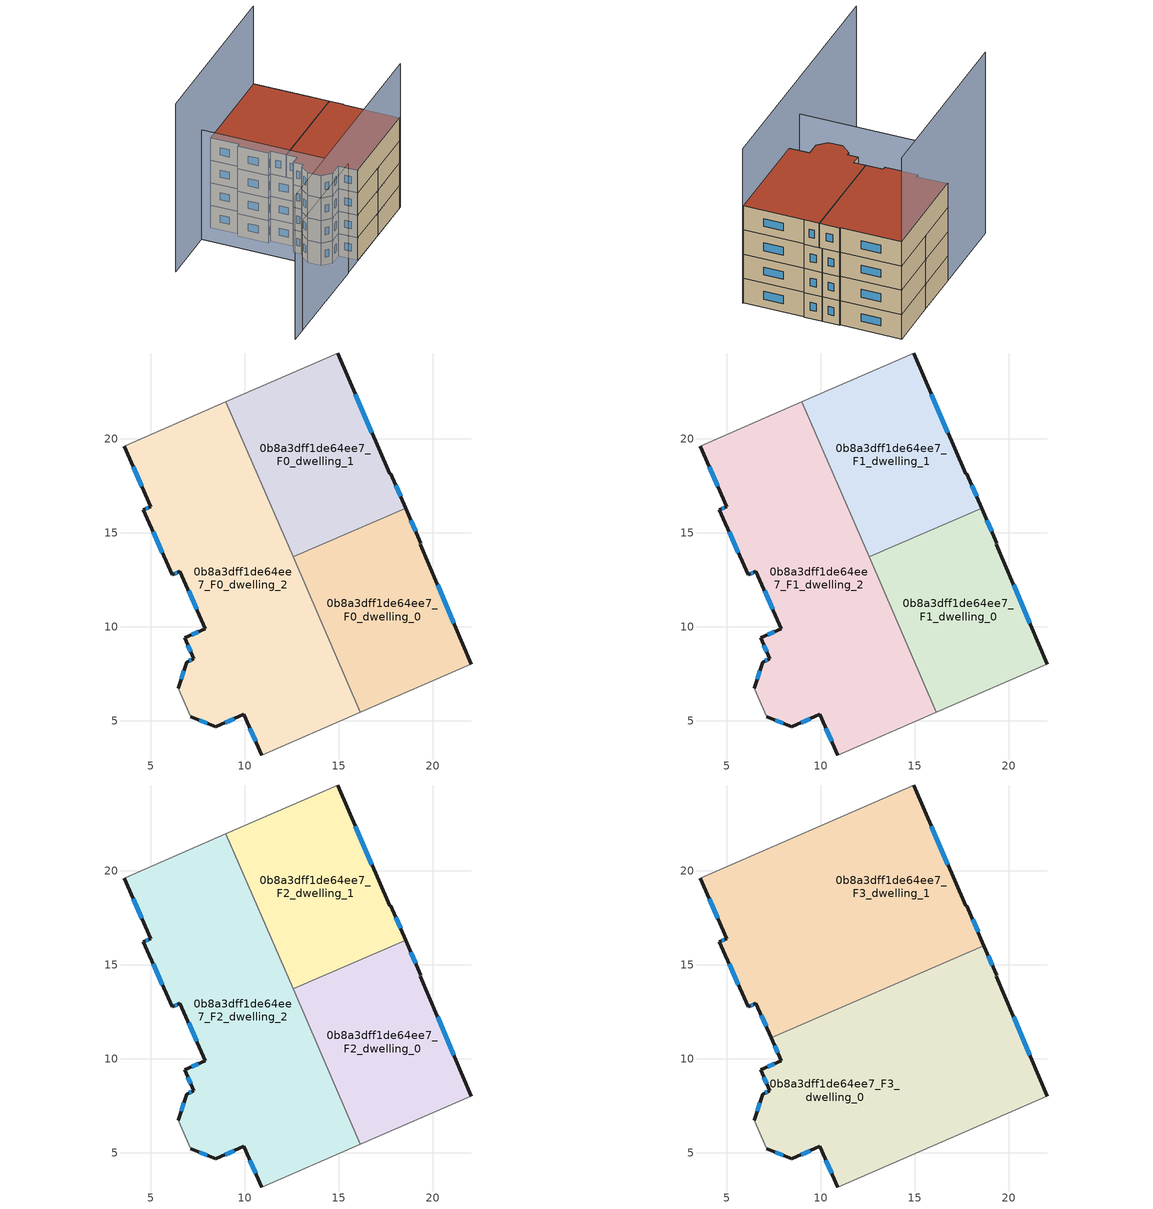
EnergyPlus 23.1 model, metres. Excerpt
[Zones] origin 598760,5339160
0b8a3dff1de64ee7_F0_dwelling_0
 floor ground (EU_floor_Construction): 19.36,14.44 19.32,14.39 22.06,8.02 22.03,7.99 16.15,5.45 12.57,13.73 18.55,16.32 z0
 wall outside (EU_wall_Construction): 22.06,8.02 19.32,14.39 19.36,14.44 18.55,16.32 z0:3
 wall adiabatic (EU_wall_Construction): 16.15,5.45 22.03,7.99 22.06,8.02 z0:3
 wall to 0b8a3dff1de64ee7_F0_dwelling_1 (EU_wall_Construction): 18.55,16.32 12.57,13.73 z0:3
 wall to 0b8a3dff1de64ee7_F0_dwelling_2 (EU_wall_Construction): 12.57,13.73 16.15,5.45 z0:3
 window (EU_Window_Construction): 19.08,15.08 18.83,15.68 / 21.12,10.19 20.25,12.22 z1.02:1.98
0b8a3dff1de64ee7_F0_dwelling_1
 floor ground (EU_floor_Construction): 14.94,24.56 17.71,18.15 17.76,18.15 18.55,16.32 12.57,13.73 9,21.97 z0
 wall outside (EU_wall_Construction): 18.55,16.32 17.76,18.15 17.71,18.15 14.94,24.56 z0:3
 wall adiabatic (EU_wall_Construction): 14.94,24.56 9,21.97 z0:3
 wall to 0b8a3dff1de64ee7_F0_dwelling_2 (EU_wall_Construction): 9,21.97 12.57,13.73 z0:3
 window (EU_Window_Construction): 18.28,16.94 18.03,17.53 / 16.76,20.33 15.88,22.38 z1.02:1.98
0b8a3dff1de64ee7_F0_dwelling_2
 floor ground (EU_floor_Construction): 9,21.97 16.15,5.45 10.9,3.18 9.94,5.34 8.45,4.68 7.14,5.21 6.46,6.73 6.91,8.12 7.29,8.3 6.81,9.41 7.91,9.9 6.55,12.94 6.14,12.75 4.6,16.22 5,16.39 3.58,19.6 z0
 wall outside (EU_wall_Construction): 7.14,5.21 8.45,4.68 9.94,5.34 10.9,3.18 / 3.58,19.6 5,16.39 4.6,16.22 6.14,12.75 6.55,12.94 7.91,9.9 6.81,9.41 7.29,8.3 6.91,8.12 6.46,6.73 z0:3
 wall adiabatic (EU_wall_Construction): 6.46,6.73 7.14,5.21 / 9,21.97 3.58,19.6 / 10.9,3.18 16.15,5.45 z0:3
 window (EU_Window_Construction): 7.58,5.03 8,4.86 / 6.76,7.65 6.61,7.2 / 7.16,8.24 7.04,8.18 / 6.97,9.03 7.13,8.67 / 7.53,9.73 7.18,9.57 / 7.01,11.91 7.45,10.93 / 6.28,12.82 6.41,12.88 / 5.12,15.04 5.61,13.93 / 4.86,16.33 4.74,16.28 / 4.06,18.51 4.52,17.49 / 10.26,4.61 10.57,3.91 / 8.95,4.9 9.43,5.12 z1.02:1.98
0b8a3dff1de64ee7_F1_dwelling_0
 floor to 0b8a3dff1de64ee7_F0_dwelling_0 (EU_floor_Construction): 19.36,14.44 19.32,14.39 22.06,8.02 22.03,7.99 16.15,5.45 12.57,13.73 18.55,16.32 z3
 wall outside (EU_wall_Construction): 22.06,8.02 19.32,14.39 19.36,14.44 18.55,16.32 z3:6
 wall adiabatic (EU_wall_Construction): 16.15,5.45 22.03,7.99 22.06,8.02 z3:6
 wall to 0b8a3dff1de64ee7_F1_dwelling_1 (EU_wall_Construction): 18.55,16.32 12.57,13.73 z3:6
 wall to 0b8a3dff1de64ee7_F1_dwelling_2 (EU_wall_Construction): 12.57,13.73 16.15,5.45 z3:6
 window (EU_Window_Construction): 19.08,15.08 18.83,15.68 / 21.12,10.19 20.25,12.22 z4.02:4.98
0b8a3dff1de64ee7_F1_dwelling_1
 floor to 0b8a3dff1de64ee7_F0_dwelling_1 (EU_floor_Construction): 14.94,24.56 17.71,18.15 17.76,18.15 18.55,16.32 12.57,13.73 9,21.97 z3
 wall outside (EU_wall_Construction): 18.55,16.32 17.76,18.15 17.71,18.15 14.94,24.56 z3:6
 wall adiabatic (EU_wall_Construction): 14.94,24.56 9,21.97 z3:6
 wall to 0b8a3dff1de64ee7_F1_dwelling_2 (EU_wall_Construction): 9,21.97 12.57,13.73 z3:6
 window (EU_Window_Construction): 18.28,16.94 18.03,17.53 / 16.76,20.33 15.88,22.38 z4.02:4.98
0b8a3dff1de64ee7_F1_dwelling_2
 floor to 0b8a3dff1de64ee7_F0_dwelling_2 (EU_floor_Construction): 9,21.97 16.15,5.45 10.9,3.18 9.94,5.34 8.45,4.68 7.14,5.21 6.46,6.73 6.91,8.12 7.29,8.3 6.81,9.41 7.91,9.9 6.55,12.94 6.14,12.75 4.6,16.22 5,16.39 3.58,19.6 z3
 wall outside (EU_wall_Construction): 7.14,5.21 8.45,4.68 9.94,5.34 10.9,3.18 / 3.58,19.6 5,16.39 4.6,16.22 6.14,12.75 6.55,12.94 7.91,9.9 6.81,9.41 7.29,8.3 6.91,8.12 6.46,6.73 z3:6
 wall adiabatic (EU_wall_Construction): 6.46,6.73 7.14,5.21 / 9,21.97 3.58,19.6 / 10.9,3.18 16.15,5.45 z3:6
 window (EU_Window_Construction): 7.58,5.03 8,4.86 / 6.76,7.65 6.61,7.2 / 7.16,8.24 7.04,8.18 / 6.97,9.03 7.13,8.67 / 7.53,9.73 7.18,9.57 / 7.01,11.91 7.45,10.93 / 6.28,12.82 6.41,12.88 / 5.12,15.04 5.61,13.93 / 4.86,16.33 4.74,16.28 / 4.06,18.51 4.52,17.49 / 10.26,4.61 10.57,3.91 / 8.95,4.9 9.43,5.12 z4.02:4.98
0b8a3dff1de64ee7_F2_dwelling_0
 floor to 0b8a3dff1de64ee7_F1_dwelling_0 (EU_floor_Construction): 19.36,14.44 19.32,14.39 22.06,8.02 22.03,7.99 16.15,5.45 12.57,13.73 18.55,16.32 z6
 wall outside (EU_wall_Construction): 22.06,8.02 19.32,14.39 19.36,14.44 18.55,16.32 z6:9
 wall adiabatic (EU_wall_Construction): 16.15,5.45 22.03,7.99 22.06,8.02 z6:9
 wall to 0b8a3dff1de64ee7_F2_dwelling_1 (EU_wall_Construction): 18.55,16.32 12.57,13.73 z6:9
 wall to 0b8a3dff1de64ee7_F2_dwelling_2 (EU_wall_Construction): 12.57,13.73 16.15,5.45 z6:9
 window (EU_Window_Construction): 19.08,15.08 18.83,15.68 / 21.12,10.19 20.25,12.22 z7.02:7.98
0b8a3dff1de64ee7_F2_dwelling_1
 floor to 0b8a3dff1de64ee7_F1_dwelling_1 (EU_floor_Construction): 14.94,24.56 17.71,18.15 17.76,18.15 18.55,16.32 12.57,13.73 9,21.97 z6
 wall outside (EU_wall_Construction): 18.55,16.32 17.76,18.15 17.71,18.15 14.94,24.56 z6:9
 wall adiabatic (EU_wall_Construction): 14.94,24.56 9,21.97 z6:9
 wall to 0b8a3dff1de64ee7_F2_dwelling_2 (EU_wall_Construction): 9,21.97 12.57,13.73 z6:9
 window (EU_Window_Construction): 18.28,16.94 18.03,17.53 / 16.76,20.33 15.88,22.38 z7.02:7.98
0b8a3dff1de64ee7_F2_dwelling_2
 floor to 0b8a3dff1de64ee7_F1_dwelling_2 (EU_floor_Construction): 9,21.97 16.15,5.45 10.9,3.18 9.94,5.34 8.45,4.68 7.14,5.21 6.46,6.73 6.91,8.12 7.29,8.3 6.81,9.41 7.91,9.9 6.55,12.94 6.14,12.75 4.6,16.22 5,16.39 3.58,19.6 z6
 wall outside (EU_wall_Construction): 7.14,5.21 8.45,4.68 9.94,5.34 10.9,3.18 / 3.58,19.6 5,16.39 4.6,16.22 6.14,12.75 6.55,12.94 7.91,9.9 6.81,9.41 7.29,8.3 6.91,8.12 6.46,6.73 z6:9
 wall adiabatic (EU_wall_Construction): 6.46,6.73 7.14,5.21 / 9,21.97 3.58,19.6 / 10.9,3.18 16.15,5.45 z6:9
 window (EU_Window_Construction): 7.58,5.03 8,4.86 / 6.76,7.65 6.61,7.2 / 7.16,8.24 7.04,8.18 / 6.97,9.03 7.13,8.67 / 7.53,9.73 7.18,9.57 / 7.01,11.91 7.45,10.93 / 6.28,12.82 6.41,12.88 / 5.12,15.04 5.61,13.93 / 4.86,16.33 4.74,16.28 / 4.06,18.51 4.52,17.49 / 10.26,4.61 10.57,3.91 / 8.95,4.9 9.43,5.12 z7.02:7.98
0b8a3dff1de64ee7_F3_dwelling_0
 floor outside (EU_floor_Construction): 22.03,7.99 10.9,3.18 16.15,5.45 z9
 floor to 0b8a3dff1de64ee7_F2_dwelling_0 (EU_floor_Construction): 19.36,14.44 19.32,14.39 22.06,8.02 22.03,7.99 16.15,5.45 12.69,13.43 18.68,16.02 z9
 floor to 0b8a3dff1de64ee7_F2_dwelling_2 (EU_floor_Construction): 12.69,13.43 16.15,5.45 10.9,3.18 9.94,5.34 8.45,4.68 7.14,5.21 6.46,6.73 6.91,8.12 7.29,8.3 6.81,9.41 7.91,9.9 7.36,11.12 z9
 wall outside (EU_wall_Construction): 7.14,5.21 8.45,4.68 9.94,5.34 10.9,3.18 / 7.36,11.12 7.91,9.9 6.81,9.41 7.29,8.3 6.91,8.12 6.46,6.73 / 22.06,8.02 19.32,14.39 19.36,14.44 18.68,16.02 z9:12
 wall adiabatic (EU_wall_Construction): 10.9,3.18 22.03,7.99 22.06,8.02 / 6.46,6.73 7.14,5.21 z9:12
 wall to 0b8a3dff1de64ee7_F3_dwelling_1 (EU_wall_Construction): 18.68,16.02 7.36,11.12 z9:12
 window (EU_Window_Construction): 10.26,4.61 10.57,3.91 / 8.95,4.9 9.43,5.12 / 7.58,5.03 8,4.86 / 6.76,7.65 6.61,7.2 / 7.16,8.24 7.04,8.18 / 6.97,9.03 7.13,8.67 / 7.53,9.73 7.18,9.57 / 7.55,10.7 7.72,10.31 / 19.13,14.98 18.91,15.48 / 21.12,10.19 20.25,12.22 z10.02:10.98
 roof outside (EU_roof_Construction): 22.03,7.99 22.06,8.02 19.32,14.39 19.36,14.44 18.68,16.02 7.36,11.12 7.91,9.9 6.81,9.41 7.29,8.3 6.91,8.12 6.46,6.73 7.14,5.21 8.45,4.68 9.94,5.34 10.9,3.18 z12
0b8a3dff1de64ee7_F3_dwelling_1
 floor to 0b8a3dff1de64ee7_F2_dwelling_1 (EU_floor_Construction): 14.94,24.56 17.71,18.15 17.76,18.15 18.55,16.32 12.57,13.73 9,21.97 z9
 floor to 0b8a3dff1de64ee7_F2_dwelling_0 (EU_floor_Construction): 18.55,16.32 18.68,16.02 12.69,13.43 12.57,13.73 z9
 floor to 0b8a3dff1de64ee7_F2_dwelling_2 (EU_floor_Construction): 9,21.97 12.69,13.43 7.36,11.12 6.55,12.94 6.14,12.75 4.6,16.22 5,16.39 3.58,19.6 z9
 wall outside (EU_wall_Construction): 3.58,19.6 5,16.39 4.6,16.22 6.14,12.75 6.55,12.94 7.36,11.12 / 18.68,16.02 17.76,18.15 17.71,18.15 14.94,24.56 z9:12
 wall adiabatic (EU_wall_Construction): 14.94,24.56 3.58,19.6 z9:12
 window (EU_Window_Construction): 6.28,12.82 6.41,12.88 / 5.12,15.04 5.61,13.93 / 4.86,16.33 4.74,16.28 / 4.06,18.51 4.52,17.49 / 16.76,20.33 15.88,22.38 / 18.37,16.74 18.07,17.43 / 6.83,12.32 7.09,11.74 z10.02:10.98
 roof outside (EU_roof_Construction): 18.68,16.02 17.76,18.15 17.71,18.15 14.94,24.56 3.58,19.6 5,16.39 4.6,16.22 6.14,12.75 6.55,12.94 7.36,11.12 z12
shading: -5.64,-4 22.13,8.05 z0:19.1; 1.18,18.56 8.29,1.98 / 8.29,1.98 -3.68,-3.15 z0:14.6; 14.94,24.55 -5.59,15.6 z0:22.4
[Building]
EU S2 Campaign: North Axis=0; Terrain=City; Solar Distribution=FullExterior
[Site:Location]
Vienna: Latitude=48; Longitude=16.5; Time Zone=1; Elevation=183
[SizingPeriod:WeatherFileDays]
AnnualSizingPeriod: Begin Month=1; Begin Day of Month=1; End Month=12; End Day of Month=31; Day of Week for Start Day=Monday; Use Weather File Daylight Saving Period=No; Use Weather File Rain and Snow Indicators=No
[MATERIAL]
EU_InternalMass_Material: Roughness=MediumRough; Thickness=0.1; Conductivity=1; Density=1800; Specific Heat=900; Thermal Absorptance=0.9; Solar Absorptance=0.7; Visible Absorptance=0.7
[MATERIAL:NOMASS] Roughness=MediumRough; Thermal Absorptance=0.9; Solar Absorptance=0.7; Visible Absorptance=0.7
Name | Thermal Resistance
EU_wall_NoMass | 0.942466
EU_roof_NoMass | 0.551687
EU_floor_NoMass | 0.66527
[WINDOWMATERIAL:SIMPLEGLAZINGSYSTEM]
EU_Window_SimpleGlazing: UFactor=2.03367; Solar Heat Gain Coefficient=0.65; Visible Transmittance=0.65
[CONSTRUCTION]
EU_wall_Construction: EU_wall_NoMass
EU_roof_Construction: EU_roof_NoMass
EU_floor_Construction: EU_floor_NoMass
EU_Window_Construction: EU_Window_SimpleGlazing
EU_InternalMass_Construction: EU_InternalMass_Material
[ZONE] Type=1; Multiplier=1; Ceiling Height=autocalculate; Floor Area=autocalculate; Part of Total Floor Area=Yes
Name | Volume
0b8a3dff1de64ee7_F0_dwelling_0; 0b8a3dff1de64ee7_F1_dwelling_0; 0b8a3dff1de64ee7_F2_dwelling_0 | 174.932
0b8a3dff1de64ee7_F3_dwelling_0 | 349.903
0b8a3dff1de64ee7_F0_dwelling_1; 0b8a3dff1de64ee7_F1_dwelling_1; 0b8a3dff1de64ee7_F2_dwelling_1 | 174.948
0b8a3dff1de64ee7_F3_dwelling_1 | 349.857
0b8a3dff1de64ee7_F0_dwelling_2; 0b8a3dff1de64ee7_F1_dwelling_2; 0b8a3dff1de64ee7_F2_dwelling_2 | 349.846
[INTERNALMASS] Construction=EU_InternalMass_Construction
Name | Zone or ZoneList | Surface Area
0b8a3dff1de64ee7_F0_dwelling_0_EU_InternalMass | 0b8a3dff1de64ee7_F0_dwelling_0 | 58.3102
0b8a3dff1de64ee7_F0_dwelling_1_EU_InternalMass | 0b8a3dff1de64ee7_F0_dwelling_1 | 58.316
0b8a3dff1de64ee7_F0_dwelling_2_EU_InternalMass | 0b8a3dff1de64ee7_F0_dwelling_2 | 116.61
0b8a3dff1de64ee7_F1_dwelling_0_EU_InternalMass | 0b8a3dff1de64ee7_F1_dwelling_0 | 58.3102
0b8a3dff1de64ee7_F1_dwelling_1_EU_InternalMass | 0b8a3dff1de64ee7_F1_dwelling_1 | 58.316
0b8a3dff1de64ee7_F1_dwelling_2_EU_InternalMass | 0b8a3dff1de64ee7_F1_dwelling_2 | 116.61
0b8a3dff1de64ee7_F2_dwelling_0_EU_InternalMass | 0b8a3dff1de64ee7_F2_dwelling_0 | 58.3102
0b8a3dff1de64ee7_F2_dwelling_1_EU_InternalMass | 0b8a3dff1de64ee7_F2_dwelling_1 | 58.316
0b8a3dff1de64ee7_F2_dwelling_2_EU_InternalMass | 0b8a3dff1de64ee7_F2_dwelling_2 | 116.61
0b8a3dff1de64ee7_F3_dwelling_0_EU_InternalMass | 0b8a3dff1de64ee7_F3_dwelling_0 | 116.618
0b8a3dff1de64ee7_F3_dwelling_1_EU_InternalMass | 0b8a3dff1de64ee7_F3_dwelling_1 | 116.619
[OTHEREQUIPMENT] Fuel Type=Electricity; Design Level Calculation Method=Watts/Area; Power per Zone Floor Area=1; Fraction Latent=0; Fraction Radiant=0; Fraction Lost=0; Carbon Dioxide Generation Rate=0; EndUse Subcategory=EU_Step8_InternalGains
Name | Zone or ZoneList or Space or SpaceList | Schedule
EU_Step8_InternalGain_0b8a3dff1de64ee7_F0_dwelling_0_f000 | 0b8a3dff1de64ee7_F0_dwelling_0 | EU_Step8_GainSchedule_0b8a3dff1de64ee7_F0_dwelling_0_f000
EU_Step8_InternalGain_0b8a3dff1de64ee7_F0_dwelling_1_f000 | 0b8a3dff1de64ee7_F0_dwelling_1 | EU_Step8_GainSchedule_0b8a3dff1de64ee7_F0_dwelling_1_f000
EU_Step8_InternalGain_0b8a3dff1de64ee7_F0_dwelling_2_f000 | 0b8a3dff1de64ee7_F0_dwelling_2 | EU_Step8_GainSchedule_0b8a3dff1de64ee7_F0_dwelling_2_f000
EU_Step8_InternalGain_0b8a3dff1de64ee7_F1_dwelling_0_f000 | 0b8a3dff1de64ee7_F1_dwelling_0 | EU_Step8_GainSchedule_0b8a3dff1de64ee7_F1_dwelling_0_f000
EU_Step8_InternalGain_0b8a3dff1de64ee7_F1_dwelling_1_f000 | 0b8a3dff1de64ee7_F1_dwelling_1 | EU_Step8_GainSchedule_0b8a3dff1de64ee7_F1_dwelling_1_f000
EU_Step8_InternalGain_0b8a3dff1de64ee7_F1_dwelling_2_f000 | 0b8a3dff1de64ee7_F1_dwelling_2 | EU_Step8_GainSchedule_0b8a3dff1de64ee7_F1_dwelling_2_f000
EU_Step8_InternalGain_0b8a3dff1de64ee7_F2_dwelling_0_f000 | 0b8a3dff1de64ee7_F2_dwelling_0 | EU_Step8_GainSchedule_0b8a3dff1de64ee7_F2_dwelling_0_f000
EU_Step8_InternalGain_0b8a3dff1de64ee7_F2_dwelling_1_f000 | 0b8a3dff1de64ee7_F2_dwelling_1 | EU_Step8_GainSchedule_0b8a3dff1de64ee7_F2_dwelling_1_f000
EU_Step8_InternalGain_0b8a3dff1de64ee7_F2_dwelling_2_f000 | 0b8a3dff1de64ee7_F2_dwelling_2 | EU_Step8_GainSchedule_0b8a3dff1de64ee7_F2_dwelling_2_f000
EU_Step8_InternalGain_0b8a3dff1de64ee7_F3_dwelling_0_f000 | 0b8a3dff1de64ee7_F3_dwelling_0 | EU_Step8_GainSchedule_0b8a3dff1de64ee7_F3_dwelling_0_f000
EU_Step8_InternalGain_0b8a3dff1de64ee7_F3_dwelling_1_f000 | 0b8a3dff1de64ee7_F3_dwelling_1 | EU_Step8_GainSchedule_0b8a3dff1de64ee7_F3_dwelling_1_f000
[ZONEVENTILATION:DESIGNFLOWRATE] Schedule=EU_AlwaysOn; Design Flow Rate Calculation Method=AirChanges/Hour; Air Changes per Hour=0.530523; Ventilation Type=Natural; Fan Pressure Rise=0; Fan Total Efficiency=1; Constant Term Coefficient=1; Temperature Term Coefficient=0; Velocity Term Coefficient=0; Velocity Squared Term Coefficient=0; Minimum Indoor Temperature=-100; Maximum Indoor Temperature=100; Delta Temperature=-100; Minimum Outdoor Temperature=-100; Maximum Outdoor Temperature=100; Maximum Wind Speed=40
Name | Zone or ZoneList or Space or SpaceList
EU_ConstantAir_0b8a3dff1de64ee7_F0_dwelling_0 | 0b8a3dff1de64ee7_F0_dwelling_0
EU_ConstantAir_0b8a3dff1de64ee7_F0_dwelling_1 | 0b8a3dff1de64ee7_F0_dwelling_1
EU_ConstantAir_0b8a3dff1de64ee7_F0_dwelling_2 | 0b8a3dff1de64ee7_F0_dwelling_2
EU_ConstantAir_0b8a3dff1de64ee7_F1_dwelling_0 | 0b8a3dff1de64ee7_F1_dwelling_0
EU_ConstantAir_0b8a3dff1de64ee7_F1_dwelling_1 | 0b8a3dff1de64ee7_F1_dwelling_1
EU_ConstantAir_0b8a3dff1de64ee7_F1_dwelling_2 | 0b8a3dff1de64ee7_F1_dwelling_2
EU_ConstantAir_0b8a3dff1de64ee7_F2_dwelling_0 | 0b8a3dff1de64ee7_F2_dwelling_0
EU_ConstantAir_0b8a3dff1de64ee7_F2_dwelling_1 | 0b8a3dff1de64ee7_F2_dwelling_1
EU_ConstantAir_0b8a3dff1de64ee7_F2_dwelling_2 | 0b8a3dff1de64ee7_F2_dwelling_2
EU_ConstantAir_0b8a3dff1de64ee7_F3_dwelling_0 | 0b8a3dff1de64ee7_F3_dwelling_0
EU_ConstantAir_0b8a3dff1de64ee7_F3_dwelling_1 | 0b8a3dff1de64ee7_F3_dwelling_1
[HVACTEMPLATE:THERMOSTAT] Constant Heating Setpoint=20; Constant Cooling Setpoint=50
EU_HeatOnly_0b8a3dff1de64ee7_F0_dwelling_0; EU_HeatOnly_0b8a3dff1de64ee7_F0_dwelling_1; EU_HeatOnly_0b8a3dff1de64ee7_F0_dwelling_2; EU_HeatOnly_0b8a3dff1de64ee7_F1_dwelling_0; EU_HeatOnly_0b8a3dff1de64ee7_F1_dwelling_1; EU_HeatOnly_0b8a3dff1de64ee7_F1_dwelling_2; EU_HeatOnly_0b8a3dff1de64ee7_F2_dwelling_0; EU_HeatOnly_0b8a3dff1de64ee7_F2_dwelling_1; EU_HeatOnly_0b8a3dff1de64ee7_F2_dwelling_2; EU_HeatOnly_0b8a3dff1de64ee7_F3_dwelling_0; EU_HeatOnly_0b8a3dff1de64ee7_F3_dwelling_1
[HVACTEMPLATE:ZONE:IDEALLOADSAIRSYSTEM] System Availability Schedule=EU_AlwaysOn; Maximum Heating Supply Air Temperature=50; Minimum Cooling Supply Air Temperature=13; Maximum Heating Supply Air Humidity Ratio=0.0156; Minimum Cooling Supply Air Humidity Ratio=0.0077; Heating Limit=NoLimit; Cooling Limit=NoLimit; Heating Availability Schedule=EU_AlwaysOn; Cooling Availability Schedule=EU_CoolingOff; Dehumidification Control Type=ConstantSensibleHeatRatio; Cooling Sensible Heat Ratio=0.7; Dehumidification Setpoint=60; Humidification Control Type=None; Humidification Setpoint=30; Outdoor Air Method=None; Outdoor Air Flow Rate per Person=0.00944; Outdoor Air Flow Rate per Zone Floor Area=0; Outdoor Air Flow Rate per Zone=0; Demand Controlled Ventilation Type=None; Outdoor Air Economizer Type=NoEconomizer; Heat Recovery Type=None; Sensible Heat Recovery Effectiveness=0.7; Latent Heat Recovery Effectiveness=0.65
Name | Template Thermostat
0b8a3dff1de64ee7_F0_dwelling_0 | EU_HeatOnly_0b8a3dff1de64ee7_F0_dwelling_0
0b8a3dff1de64ee7_F0_dwelling_1 | EU_HeatOnly_0b8a3dff1de64ee7_F0_dwelling_1
0b8a3dff1de64ee7_F0_dwelling_2 | EU_HeatOnly_0b8a3dff1de64ee7_F0_dwelling_2
0b8a3dff1de64ee7_F1_dwelling_0 | EU_HeatOnly_0b8a3dff1de64ee7_F1_dwelling_0
0b8a3dff1de64ee7_F1_dwelling_1 | EU_HeatOnly_0b8a3dff1de64ee7_F1_dwelling_1
0b8a3dff1de64ee7_F1_dwelling_2 | EU_HeatOnly_0b8a3dff1de64ee7_F1_dwelling_2
0b8a3dff1de64ee7_F2_dwelling_0 | EU_HeatOnly_0b8a3dff1de64ee7_F2_dwelling_0
0b8a3dff1de64ee7_F2_dwelling_1 | EU_HeatOnly_0b8a3dff1de64ee7_F2_dwelling_1
0b8a3dff1de64ee7_F2_dwelling_2 | EU_HeatOnly_0b8a3dff1de64ee7_F2_dwelling_2
0b8a3dff1de64ee7_F3_dwelling_0 | EU_HeatOnly_0b8a3dff1de64ee7_F3_dwelling_0
0b8a3dff1de64ee7_F3_dwelling_1 | EU_HeatOnly_0b8a3dff1de64ee7_F3_dwelling_1
[SIZING:ZONE] Zone Cooling Design Supply Air Temperature Input Method=SupplyAirTemperature; Zone Cooling Design Supply Air Temperature=13; Zone Heating Design Supply Air Temperature Input Method=SupplyAirTemperature; Zone Heating Design Supply Air Temperature=50; Zone Cooling Design Supply Air Humidity Ratio=0.008; Zone Heating Design Supply Air Humidity Ratio=0.008; Cooling Design Air Flow Method=DesignDay; Cooling Design Air Flow Rate=0; Cooling Minimum Air Flow per Zone Floor Area=0.000762; Cooling Minimum Air Flow=0; Cooling Minimum Air Flow Fraction=0.2; Heating Design Air Flow Method=DesignDay; Heating Design Air Flow Rate=0; Heating Maximum Air Flow per Zone Floor Area=0.002032; Heating Maximum Air Flow=0.141576; Heating Maximum Air Flow Fraction=0.3; Account for Dedicated Outdoor Air System=No; Dedicated Outdoor Air System Control Strategy=NeutralSupplyAir; Dedicated Outdoor Air Low Setpoint Temperature for Design=autosize; Dedicated Outdoor Air High Setpoint Temperature for Design=autosize; Zone Load Sizing Method=Sensible Load Only No Latent Load; Zone Latent Cooling Design Supply Air Humidity Ratio Input Method=HumidityRatioDifference; Zone Cooling Design Supply Air Humidity Ratio Difference=0.005; Zone Latent Heating Design Supply Air Humidity Ratio Input Method=HumidityRatioDifference; Zone Humidification Design Supply Air Humidity Ratio Difference=0.005
0b8a3dff1de64ee7_F0_dwelling_0; 0b8a3dff1de64ee7_F0_dwelling_1; 0b8a3dff1de64ee7_F0_dwelling_2; 0b8a3dff1de64ee7_F1_dwelling_0; 0b8a3dff1de64ee7_F1_dwelling_1; 0b8a3dff1de64ee7_F1_dwelling_2; 0b8a3dff1de64ee7_F2_dwelling_0; 0b8a3dff1de64ee7_F2_dwelling_1; 0b8a3dff1de64ee7_F2_dwelling_2; 0b8a3dff1de64ee7_F3_dwelling_0; 0b8a3dff1de64ee7_F3_dwelling_1
[SCHEDULE:CONSTANT]
Name | Hourly Value
EU_AlwaysOn | 1
EU_CoolingOff | 0
[SCHEDULE:FILE] Column Number=1; Rows to Skip at Top=0; Number of Hours of Data=8760; Column Separator=Comma; Interpolate to Timestep=No; Minutes per Item=60; Adjust Schedule for Daylight Savings=Yes
Name | File
EU_Step8_GainSchedule_0b8a3dff1de64ee7_F0_dwelling_0_f000 | ../../schedules/0b8a3dff1de64ee7/0b8a3dff1de64ee7_F0_dwelling_0_f000_gain.csv
EU_Step8_GainSchedule_0b8a3dff1de64ee7_F0_dwelling_1_f000 | ../../schedules/0b8a3dff1de64ee7/0b8a3dff1de64ee7_F0_dwelling_1_f000_gain.csv
EU_Step8_GainSchedule_0b8a3dff1de64ee7_F0_dwelling_2_f000 | ../../schedules/0b8a3dff1de64ee7/0b8a3dff1de64ee7_F0_dwelling_2_f000_gain.csv
EU_Step8_GainSchedule_0b8a3dff1de64ee7_F1_dwelling_0_f000 | ../../schedules/0b8a3dff1de64ee7/0b8a3dff1de64ee7_F1_dwelling_0_f000_gain.csv
EU_Step8_GainSchedule_0b8a3dff1de64ee7_F1_dwelling_1_f000 | ../../schedules/0b8a3dff1de64ee7/0b8a3dff1de64ee7_F1_dwelling_1_f000_gain.csv
EU_Step8_GainSchedule_0b8a3dff1de64ee7_F1_dwelling_2_f000 | ../../schedules/0b8a3dff1de64ee7/0b8a3dff1de64ee7_F1_dwelling_2_f000_gain.csv
EU_Step8_GainSchedule_0b8a3dff1de64ee7_F2_dwelling_0_f000 | ../../schedules/0b8a3dff1de64ee7/0b8a3dff1de64ee7_F2_dwelling_0_f000_gain.csv
EU_Step8_GainSchedule_0b8a3dff1de64ee7_F2_dwelling_1_f000 | ../../schedules/0b8a3dff1de64ee7/0b8a3dff1de64ee7_F2_dwelling_1_f000_gain.csv
EU_Step8_GainSchedule_0b8a3dff1de64ee7_F2_dwelling_2_f000 | ../../schedules/0b8a3dff1de64ee7/0b8a3dff1de64ee7_F2_dwelling_2_f000_gain.csv
EU_Step8_GainSchedule_0b8a3dff1de64ee7_F3_dwelling_0_f000 | ../../schedules/0b8a3dff1de64ee7/0b8a3dff1de64ee7_F3_dwelling_0_f000_gain.csv
EU_Step8_GainSchedule_0b8a3dff1de64ee7_F3_dwelling_1_f000 | ../../schedules/0b8a3dff1de64ee7/0b8a3dff1de64ee7_F3_dwelling_1_f000_gain.csv
